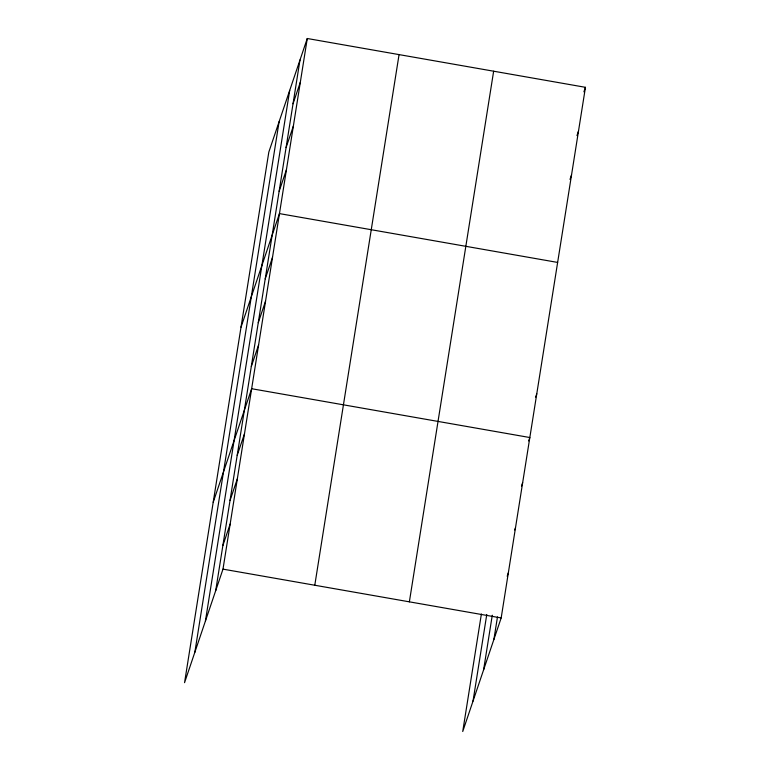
<?xml version="1.0" encoding="UTF-8"?>
<svg xmlns="http://www.w3.org/2000/svg" width="770" height="770" viewBox="0 0 770 770"><rect width="100%" height="100%" fill="white"/><g stroke="black" fill="none" stroke-linecap="round" stroke-linejoin="round"><path stroke-width="1.16" d="M194.839 652.306L279.106 121.679M205.426 621.015L289.703 90.379M215.706 590.638L299.982 60.002M307.269 38.5L268.826 152.056L184.55 682.682L222.992 569.136L307.269 38.5L585.45 87.318L501.174 617.944L462.731 731.5L481.394 613.988M314.786 585.238L399.062 54.612M409.37 601.842L493.647 71.206M473.021 701.124L486.775 614.479M483.608 669.823L492.28 615.23M493.897 639.456L497.478 616.895M293.033 103.777L300.31 82.275M286.084 147.561L293.36 126.059M279.125 191.335L286.401 169.833M241.02 327.163L279.452 213.608L557.634 262.426M265.217 278.884L272.503 257.382M258.268 322.668L265.544 301.166M251.318 366.443L258.595 344.941M213.203 502.271L251.646 388.715L529.827 437.533L528.672 440.931M237.198 455.32L244.475 433.818M230.037 500.433L237.314 478.921M222.877 545.535L230.153 524.033M583.91 91.842L585.45 87.318M576.961 135.616L578.491 131.093M570.012 179.4L571.542 174.867M535.631 397.147L536.777 393.759M521.511 486.034L522.657 482.636M514.735 530.001L515.496 527.739M507.189 576.239L508.335 572.841M222.992 569.136L501.174 617.944"/></g></svg>
